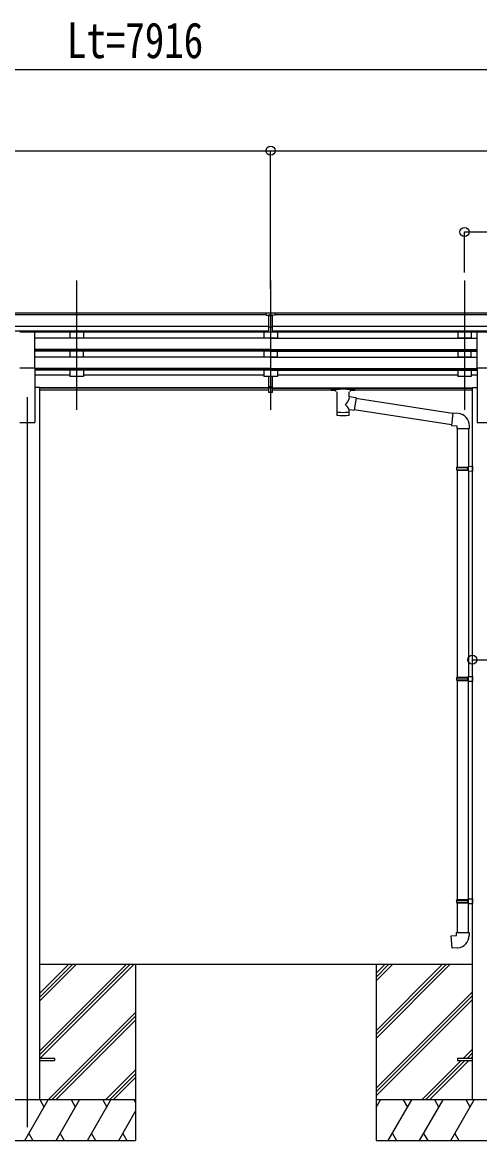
# Model space of a CAD drawing. Units: millimetres, scale not verified. Extents: x -16832 to 16820, y -11892 to 11880.
# Drawn here: x -4765 to -3077, y -6851 to -2724 of the extents above; entities that cross this region are included whole.
import ezdxf
from ezdxf.enums import TextEntityAlignment as Align

# ---------------------------------------------------------------- set-up
doc = ezdxf.new("R2010")
doc.units = ezdxf.units.MM
doc.header["$LTSCALE"] = 50
for name, color, linetype in [('0-4_YKK_12', 2, 'Continuous'), ('0-5_YKK_13', 4, 'Continuous'), ('0-6_YKK_A1', 4, 'Continuous'), ('0-7_YKK_D', 6, 'Continuous')]:
    doc.layers.add(name, color=color, linetype=linetype)
doc.styles.add('ＭＳ ゴシック', font='')
doc.styles.get('ＭＳ ゴシック').set_extended_font_data('MS Gothic')

msp = doc.modelspace()

# ---------------------------------------------------------------- linework, layer by layer
at = {"layer": '0-4_YKK_12'}
for p, q in [((-4564.72, -3676.6), (-4564.72, -4154.11)), ((-3848.72, -3676.6), (-3848.72, -4154.11)), ((-3132.72, -3676.6), (-3132.72, -4154.11)), ((-4746.72, -4107.43), (-4746.72, -6801))]:
    msp.add_line(p, q, dxfattribs=at)
at = {"layer": '0-5_YKK_13'}
for p, q in [((-3865.22, -3804.04), (-3865.22, -3796.19)), ((-3865.22, -3804.04), (-3855.22, -3804.04)), ((-3848.72, -3804.85), (-3855.22, -3804.46)), ((-3855.22, -3806.04), (-3842.22, -3806.04)), ((-3842.22, -3804.51), (-3848.72, -3804.83)), ((-3842.22, -3867.66), (-3842.22, -3802.39)), ((-4774.22, -3866.63), (-4719.22, -3866.63)), ((-4719.22, -3998.43), (-4719.22, -3866.63)), ((-3855.22, -3847.56), (-3848.72, -3847.72)), ((-3855.22, -3866.6), (-3848.72, -3867)), ((-3848.72, -3847.72), (-3842.22, -3847.56)), ((-3848.72, -3867), (-3842.22, -3866.6)), ((-3086.22, -3998.43), (-3086.22, -3866.63)), ((-3086.22, -3866.63), (-3031.22, -3866.63)), ((-4774.22, -3998.43), (-4719.22, -3998.43)), ((-3086.22, -3998.43), (-3031.22, -3998.43)), ((-3855.22, -4067.84), (-3855.22, -4030.36)), ((-3842.22, -4067.84), (-3842.22, -4030.36)), ((-3855.22, -4067.84), (-3842.22, -4067.84)), ((-3855.22, -4090.08), (-3855.22, -4067.84)), ((-3855.22, -4073.24), (-3842.22, -4073.24)), ((-3842.22, -4090.08), (-3842.22, -4067.84)), ((-3624.72, -4074.6), (-3624.72, -4080.36)), ((-3624.72, -4074.79), (-3624.72, -4076.33)), ((-3622.72, -4073.94), (-3539.72, -4073.94)), ((-3622.72, -4076.12), (-3539.72, -4076.12)), ((-3622.72, -4081.02), (-3608.22, -4081.02)), ((-3608.22, -4086.67), (-3608.22, -4080.12)), ((-3554.22, -4086.67), (-3554.22, -4080.12)), ((-3554.22, -4081.02), (-3539.72, -4081.02)), ((-3537.72, -4074.6), (-3537.72, -4080.36)), ((-3855.22, -4089.02), (-3848.72, -4089.42)), ((-3848.72, -4089.42), (-3842.22, -4089.02)), ((-3604.12, -4087.59), (-3604.14, -4173.03)), ((-3533.1, -4110.24), (-3558.33, -4106.33)), ((-3558.32, -4106.33), (-3558.32, -4087.59)), ((-3533.1, -4110.24), (-3540.12, -4155.5)), ((-3176.66, -4167.6), (-3533.42, -4112.25)), ((-3558.3, -4173.03), (-3558.33, -4152.36)), ((-3558.33, -4152.67), (-3540.12, -4155.5)), ((-3180.33, -4209.53), (-3539.85, -4153.76)), ((-3155.66, -4167.56), (-3176.5, -4165.73)), ((-3160.58, -4223.3), (-3114.58, -4223.3)), ((-3159.92, -4223.3), (-3159.92, -4365.07)), ((-3117.92, -4223.3), (-3117.92, -4362.51)), ((-3114.58, -4223.3), (-3114.58, -4212.39)), ((-3161.92, -4367.07), (-3160.92, -4365.07)), ((-3161.92, -4367.07), (-3117.92, -4367.07)), ((-3161.92, -4367.07), (-3161.92, -4375.07)), ((-3160.92, -4365.07), (-3117.92, -4365.07)), ((-3122.4, -4367.07), (-3122.83, -4365.07)), ((-3119.92, -4362.57), (-3103.92, -4362.1)), ((-3119.92, -4364.57), (-3119.92, -4362.57)), ((-3119.92, -4364.57), (-3117.92, -4364.57)), ((-3103.92, -4362.1), (-3103.92, -4380.04)), ((-3161.92, -4375.07), (-3117.92, -4375.07)), ((-3161.92, -4375.07), (-3160.92, -4377.07)), ((-3160.92, -4377.07), (-3117.92, -4377.07)), ((-3159.92, -4377.07), (-3159.92, -5140.95)), ((-3119.92, -4379.57), (-3119.92, -4377.57)), ((-3119.92, -4379.57), (-3103.92, -4380.04)), ((-3117.92, -4379.63), (-3117.92, -5138.39)), ((-3161.92, -5142.95), (-3160.92, -5140.95)), ((-3161.92, -5142.95), (-3117.92, -5142.95)), ((-3161.92, -5142.95), (-3161.92, -5150.95)), ((-3161.92, -5150.95), (-3117.92, -5150.95)), ((-3161.92, -5150.95), (-3160.92, -5152.95)), ((-3160.92, -5140.95), (-3117.92, -5140.95)), ((-3160.92, -5152.95), (-3117.92, -5152.95)), ((-3159.92, -5152.95), (-3159.92, -5961.44)), ((-3122.4, -5142.95), (-3122.83, -5140.95)), ((-3119.92, -5138.45), (-3103.92, -5137.98)), ((-3119.92, -5140.45), (-3119.92, -5138.45)), ((-3119.92, -5140.45), (-3117.92, -5140.45)), ((-3119.92, -5155.45), (-3119.92, -5153.45)), ((-3119.92, -5155.45), (-3103.92, -5155.92)), ((-3117.92, -6083.44), (-3117.92, -5155.51)), ((-3103.92, -5137.98), (-3103.92, -5155.92)), ((-3161.92, -5963.44), (-3160.92, -5961.44)), ((-3161.92, -5963.44), (-3117.92, -5963.44)), ((-3161.92, -5963.44), (-3161.92, -5971.44)), ((-3161.92, -5971.44), (-3117.92, -5971.44)), ((-3161.92, -5971.44), (-3160.92, -5973.44)), ((-3160.92, -5961.44), (-3117.92, -5961.44)), ((-3160.92, -5973.44), (-3117.92, -5973.44)), ((-3159.92, -5973.44), (-3159.92, -6083.44)), ((-3122.4, -5963.44), (-3122.83, -5961.44)), ((-3119.92, -5958.94), (-3103.92, -5958.47)), ((-3119.92, -5960.94), (-3119.92, -5958.94)), ((-3119.92, -5960.94), (-3117.92, -5960.94)), ((-3119.92, -5975.94), (-3119.92, -5973.94)), ((-3119.92, -5975.94), (-3103.92, -5976.41)), ((-3103.92, -5958.47), (-3103.92, -5976.41)), ((-3161.92, -6083.44), (-3115.92, -6083.44)), ((-3161.92, -6093.44), (-3161.92, -6083.44)), ((-3115.92, -6083.44), (-3115.92, -6094.36)), ((-4701.52, -6546.5), (-4646.92, -6546.5)), ((-4701.52, -6555.5), (-4646.92, -6555.5)), ((-4646.92, -6546.5), (-4646.92, -6555.5)), ((-3158.92, -6546.5), (-3158.92, -6555.5)), ((-3158.92, -6546.5), (-3104.12, -6546.5)), ((-3158.92, -6555.5), (-3104.12, -6555.5))]:
    msp.add_line(p, q, dxfattribs=at)
for points in [[(-3865.22, -3796.19), (-3847.22, -3796.04), (-3832.22, -3796.17)], [(-3842.22, -3803.99), (-3832.22, -3803.9), (-3832.22, -3796.17)], [(-3842.22, -3867.66), (-3848.72, -3868.06), (-3855.22, -3867.66), (-3855.22, -3802.32)], [(-3842.22, -3848.66), (-3845.48, -3848.74), (-3848.72, -3848.82), (-3851.96, -3848.74), (-3855.22, -3848.66)], [(-3624.72, -4074.6), (-3624.68, -4074.41), (-3624.6, -4074.27), (-3624.5, -4074.18), (-3624.4, -4074.11), (-3624.28, -4074.07), (-3623.99, -4074.01), (-3623.5, -4073.96), (-3622.96, -4073.94), (-3622.72, -4073.94)], [(-3624.72, -4080.36), (-3624.68, -4080.55), (-3624.6, -4080.69), (-3624.5, -4080.78), (-3624.4, -4080.85), (-3624.28, -4080.89), (-3623.99, -4080.95), (-3623.5, -4081), (-3622.96, -4081.02), (-3622.72, -4081.02)], [(-3539.72, -4073.94), (-3539.37, -4073.94), (-3538.84, -4073.97), (-3538.39, -4074.02), (-3538.09, -4074.1), (-3537.92, -4074.19), (-3537.8, -4074.33), (-3537.73, -4074.51), (-3537.72, -4074.6)], [(-3539.72, -4081.02), (-3539.37, -4081.02), (-3538.84, -4080.99), (-3538.39, -4080.94), (-3538.09, -4080.87), (-3537.92, -4080.77), (-3537.8, -4080.63), (-3537.73, -4080.45), (-3537.72, -4080.36)], [(-3842.22, -4090.08), (-3848.72, -4090.48), (-3855.22, -4090.08)], [(-3176.5, -4165.73), (-3180.51, -4211.56), (-3160.58, -4213.3), (-3160.58, -4223.3)], [(-3122.4, -4367.07), (-3122.4, -4375.07), (-3122.83, -4377.07)], [(-3119.92, -4377.57), (-3117.92, -4377.57), (-3117.92, -4364.57)], [(-3122.4, -5142.95), (-3122.4, -5150.95), (-3122.83, -5152.95)], [(-3119.92, -5153.45), (-3117.92, -5153.45), (-3117.92, -5140.45)], [(-3122.4, -5963.44), (-3122.4, -5971.44), (-3122.83, -5973.44)], [(-3119.92, -5973.94), (-3117.92, -5973.94), (-3117.92, -5960.94)], [(-3157, -6139.19), (-3177.84, -6141.01), (-3181.84, -6095.19), (-3161.92, -6093.44)]]:
    msp.add_lwpolyline(points, dxfattribs=at)
for centre, start, end in [((-3159.58, -4212.39), 0, 85), ((-3160.92, -6094.36), 275, 0)]:
    msp.add_arc(centre, 45, start, end, dxfattribs=at)
for centre, major_axis, ratio, start_param, end_param in [((-3824.15, -3806.34), (24.57, -1.51), 0.121868, 3.1422238, 3.1491027), ((-3622.72, -4076.33), (2, 0), 0.109601, 1.5707963, 3.1415927), ((-3581.22, -4080.12), (27, 0), 0.070066, 6.2831853, 9.424778), ((-3570.22, -4084.1), (16, 0), 0.361356, 6.2636979, 6.2831853), ((-3539.72, -4076.33), (2, 0), 0.109601, 0, 1.5707963), ((-3581.23, -4132.87), (-22.81, -26.62), 0.234429, 1.6855472, 3.1268519), ((-3581.22, -4160.59), (22.91, 0), 0.122865, 3.1415927, 6.2831853), ((-3578.67, -4130.23), (20.32, -22.25), 0.045535, 0.0389954, 1.3075346), ((-3581.22, -4173.03), (22.92, 0), 0.101955, 3.1415499, 6.2833984)]:
    msp.add_ellipse(centre, major_axis=major_axis, ratio=ratio, start_param=start_param, end_param=end_param, dxfattribs=at)
at = {"layer": '0-6_YKK_A1'}
for p, q in [((-3865.22, -3797.6), (-8138.22, -3797.6)), ((-3865.22, -3802.82), (-8138.22, -3802.82)), ((-3842.22, -3802.82), (-3842.22, -3802.82)), ((-275.22, -3797.6), (-3832.22, -3797.6)), ((-275.22, -3802.82), (-3832.22, -3802.82)), ((-3855.22, -3846.35), (-8138.22, -3846.35)), ((-3855.22, -3864.2), (-8138.22, -3864.2)), ((-3855.22, -3867.45), (-4719.22, -3867.45)), ((-4589.72, -3867.55), (-4589.72, -3889.42)), ((-4539.72, -3867.55), (-4539.72, -3889.42)), ((-3873.72, -3867.55), (-3873.72, -3889.42)), ((-275.22, -3846.35), (-3842.22, -3846.35)), ((-275.22, -3864.2), (-3842.22, -3864.2)), ((-3086.22, -3867.45), (-3842.22, -3867.45)), ((-3823.72, -3867.55), (-3823.72, -3889.42)), ((-3157.72, -3867.55), (-3157.72, -3889.42)), ((-3107.72, -3867.55), (-3107.72, -3889.42)), ((-3848.72, -3889.52), (-4719.22, -3889.52)), ((-4539.72, -3889.42), (-4589.72, -3889.42)), ((-3823.72, -3889.42), (-3873.72, -3889.42)), ((-3848.72, -3889.52), (-3086.22, -3889.52)), ((-3107.72, -3889.42), (-3157.72, -3889.42)), ((-3848.72, -3931.39), (-4719.22, -3931.39)), ((-3848.72, -3932.89), (-4719.22, -3932.89)), ((-3848.72, -3937.21), (-4719.22, -3937.21)), ((-3848.72, -3959.62), (-4719.22, -3959.62)), ((-4589.72, -3937.21), (-4589.72, -3959.52)), ((-4539.72, -3959.52), (-4589.72, -3959.52)), ((-4539.72, -3959.52), (-4539.72, -3937.21)), ((-3873.72, -3937.21), (-3873.72, -3959.52)), ((-3823.72, -3959.52), (-3873.72, -3959.52)), ((-3848.72, -3931.39), (-3086.22, -3931.39)), ((-3848.72, -3932.89), (-3086.22, -3932.89)), ((-3848.72, -3937.21), (-3086.22, -3937.21)), ((-3848.72, -3959.62), (-3086.22, -3959.62)), ((-3823.72, -3959.52), (-3823.72, -3937.21)), ((-3157.72, -3937.21), (-3157.72, -3959.52)), ((-3107.72, -3959.52), (-3157.72, -3959.52)), ((-3107.72, -3959.52), (-3107.72, -3937.21)), ((-4719.22, -3998.43), (-4719.22, -4201)), ((-3848.72, -4001.5), (-4719.22, -4001.5)), ((-3848.72, -4002.99), (-4719.22, -4002.99)), ((-3848.72, -4001.5), (-3086.22, -4001.5)), ((-3848.72, -4002.99), (-3086.22, -4002.99)), ((-3086.22, -3998.43), (-3086.22, -4201)), ((-3848.72, -4007.31), (-4719.22, -4007.31)), ((-4589.72, -4025.41), (-4719.22, -4025.41)), ((-4589.72, -4007.31), (-4589.72, -4030.36)), ((-4539.72, -4030.36), (-4589.72, -4030.36)), ((-4539.72, -4007.31), (-4539.72, -4030.36)), ((-3873.72, -4025.41), (-4539.72, -4025.41)), ((-3873.72, -4007.31), (-3873.72, -4030.36)), ((-3823.72, -4030.36), (-3873.72, -4030.36)), ((-3848.72, -4007.31), (-3086.22, -4007.31)), ((-3823.72, -4007.31), (-3823.72, -4030.36)), ((-3157.72, -4025.41), (-3823.72, -4025.41)), ((-3157.72, -4007.31), (-3157.72, -4030.36)), ((-3107.72, -4030.36), (-3157.72, -4030.36)), ((-3107.72, -4007.31), (-3107.72, -4030.36)), ((-3086.22, -4025.41), (-3107.72, -4025.41)), ((-4701.52, -4072), (-4719.22, -4072)), ((-4701.52, -4072), (-4701.52, -6701)), ((-3855.22, -4072.43), (-4701.52, -4072.43)), ((-3855.22, -4073.82), (-4701.52, -4073.82)), ((-3855.22, -4081.51), (-4701.52, -4081.51)), ((-3842.22, -4072.43), (-3103.92, -4072.43)), ((-3842.22, -4073.82), (-3103.92, -4073.82)), ((-3608.22, -4081.51), (-3842.22, -4081.51)), ((-3103.92, -4081.51), (-3554.22, -4081.51)), ((-3103.92, -6701), (-3103.92, -4072)), ((-3103.92, -4072), (-3086.22, -4072)), ((-4774.22, -4201), (-4719.22, -4201)), ((-3086.22, -4201), (-3031.22, -4201)), ((-3103.72, -6201), (-4701.72, -6201)), ((-4701.52, -6520.28), (-4382.24, -6201)), ((-4701.52, -6534.42), (-4368.1, -6201)), ((-4701.52, -6336.43), (-4566.09, -6201)), ((-4701.52, -6322.29), (-4580.23, -6201)), ((-4701.52, -6308.15), (-4594.38, -6201)), ((-4699.46, -6546.5), (-4353.96, -6201)), ((-4346.92, -6201), (-4346.92, -6851)), ((-3459.12, -6445.18), (-3214.94, -6201)), ((-3459.12, -6459.32), (-3200.8, -6201)), ((-3459.12, -6473.46), (-3186.66, -6201)), ((-3459.12, -6261.33), (-3398.79, -6201)), ((-3459.12, -6247.19), (-3412.93, -6201)), ((-3459.12, -6233.05), (-3427.07, -6201)), ((-3459.12, -6657.31), (-3104.32, -6302.51)), ((-3459.12, -6671.45), (-3104.32, -6316.65)), ((-3459.12, -6685.59), (-3104.32, -6330.8)), ((-4670.11, -6701), (-4346.92, -6377.81)), ((-4655.97, -6701), (-4346.92, -6391.95)), ((-4641.83, -6701), (-4346.92, -6406.1)), ((-3136.18, -6546.5), (-3104.32, -6514.64)), ((-3290.68, -6701), (-3145.18, -6555.5)), ((-3276.54, -6701), (-3131.04, -6555.5)), ((-3262.39, -6701), (-3116.89, -6555.5)), ((-3122.04, -6546.5), (-3104.32, -6528.78)), ((-3107.89, -6546.5), (-3104.32, -6542.93)), ((-4457.98, -6701), (-4346.92, -6589.94)), ((-4443.84, -6701), (-4346.92, -6604.08)), ((-4429.7, -6701), (-4346.92, -6618.23)), ((-4346.92, -6701), (-5146.92, -6701)), ((-4755.77, -6851), (-4669.16, -6701)), ((-4684.16, -6726.98), (-4699.16, -6701)), ((-4640.29, -6851), (-4553.69, -6701)), ((-4568.69, -6726.98), (-4583.69, -6701)), ((-4524.82, -6851), (-4438.22, -6701)), ((-4468.22, -6701), (-4453.22, -6726.98)), ((-4352.75, -6701), (-4346.92, -6711.1)), ((-2658.92, -6701), (-3458.92, -6701)), ((-3458.92, -6728.5), (-3443.04, -6701)), ((-3414.17, -6851), (-3327.57, -6701)), ((-3342.57, -6726.98), (-3357.57, -6701)), ((-3298.7, -6851), (-3212.1, -6701)), ((-3227.1, -6726.98), (-3242.1, -6701)), ((-3183.23, -6851), (-3096.63, -6701)), ((-3111.63, -6726.98), (-3126.63, -6701)), ((-4409.35, -6851), (-4346.92, -6742.86)), ((-4740.77, -6825.02), (-4725.77, -6851)), ((-4625.3, -6825.02), (-4610.3, -6851)), ((-4509.83, -6825.02), (-4494.83, -6851)), ((-4394.36, -6825.02), (-4379.36, -6851)), ((-3399.18, -6825.02), (-3384.18, -6851)), ((-3283.71, -6825.02), (-3268.71, -6851)), ((-3168.23, -6825.02), (-3153.23, -6851))]:
    msp.add_line(p, q, dxfattribs=at)
for points in [[(-5146.92, -6201), (-5146.92, -6851), (-4346.92, -6851)], [(-3458.92, -6201), (-3458.92, -6851), (-2658.92, -6851)]]:
    msp.add_lwpolyline(points, dxfattribs=at)
at = {"layer": '0-7_YKK_D'}
for p, q in [((-7964.72, -2897.6), (-448.72, -2897.6)), ((-8144.72, -3197.6), (-3848.72, -3197.6)), ((-3848.72, -3707.18), (-3848.72, -3196.6)), ((-3848.72, -3707.18), (-3848.72, -3196.6)), ((-3848.72, -3197.6), (-268.72, -3197.6)), ((-3132.72, -3647.71), (-3132.72, -3496.6)), ((-3132.72, -3497.6), (-2416.72, -3497.6))]:
    msp.add_line(p, q, dxfattribs=at)
msp.add_lwpolyline([(-3103.92, -5076), (-3013.52, -5076), (-2730.32, -5076)], dxfattribs=at)
for centre in [(-3848.72, -3197.6), (-3848.72, -3197.6), (-3132.72, -3497.6), (-3103.92, -5076)]:
    msp.add_circle(centre, 17, dxfattribs=at)

# ---------------------------------------------------------------- texts
at = {"layer": '0-7_YKK_D', "style": 'ＭＳ ゴシック', "width": 0.8}
msp.add_text('Lt=7916', height=132, dxfattribs=at).set_placement((-4600.32, -2895.6), align=Align.BOTTOM_LEFT)

doc.saveas('drawing.dxf')
